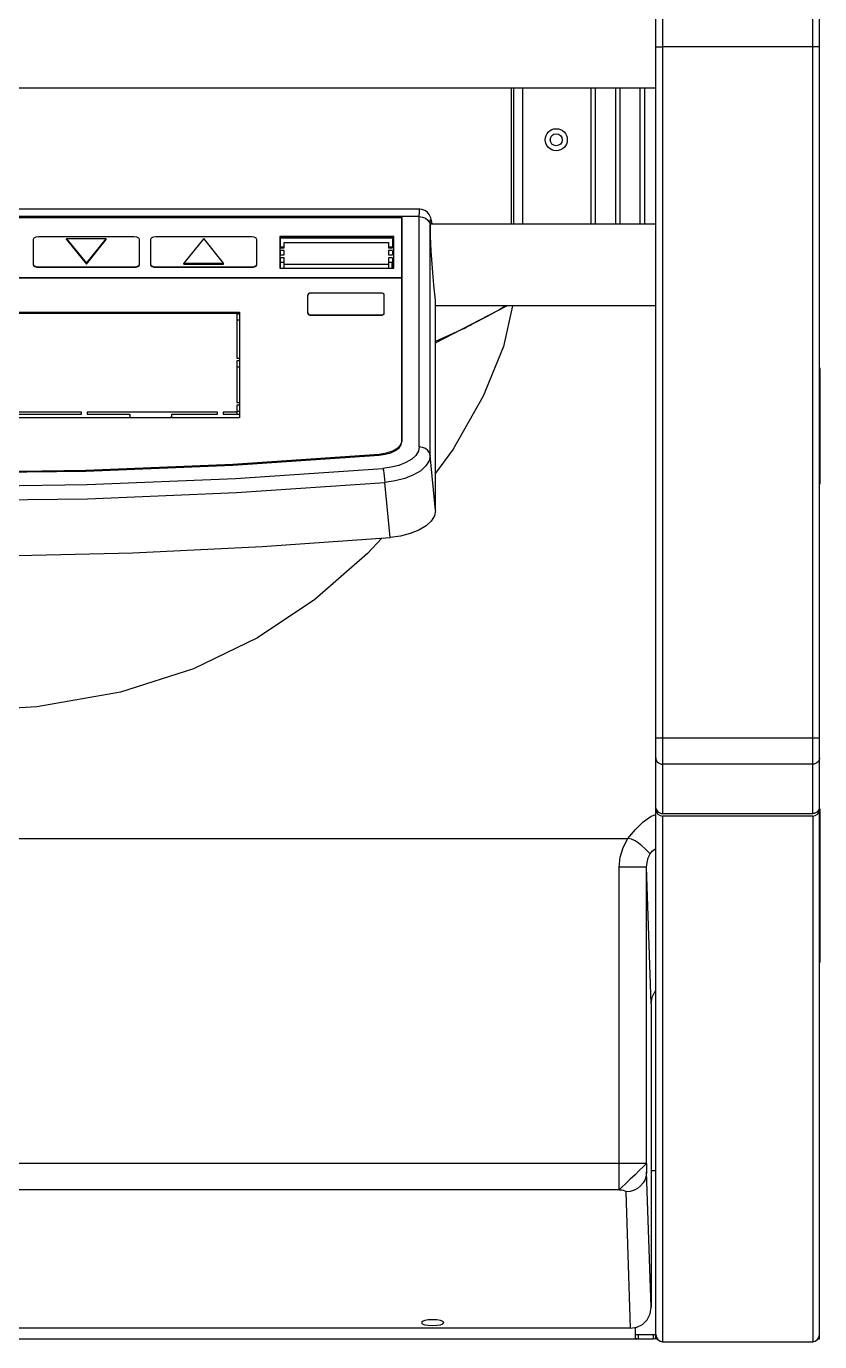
# Model space of a CAD drawing. Header units: inches. Extents: x 116 to 385, y -28932 to 7645.
# Drawn here: x 133.3417 to 133.6081, y 91.0279 to 91.4699 of the extents above; entities that cross this region are included whole.
import ezdxf

# ---------------------------------------------------------------- set-up
doc = ezdxf.new("R2010")
doc.units = ezdxf.units.IN
doc.header["$MEASUREMENT"] = 0

# ---------------------------------------------------------------- blocks, each defined once
blk = doc.blocks.new('A$C7A760DD3')
at = {"linetype": 'Continuous'}
for p, q in [((733.19, 158.87), (733.19, 1952.33)), ((667.32, 735.82), (667.32, 379.37)), ((730.33, 379.37), (730.33, 735.82)), ((664.46, 158.87), (664.46, 732.95)), ((664.46, 701.44), (667.32, 701.44)), ((733.19, 701.44), (667.32, 701.44)), ((263.49, 684.26), (664.46, 684.26)), ((603.74, 684.26), (603.74, 626.98)), ((604.66, 684.26), (604.66, 626.98)), ((608.55, 684.26), (608.55, 626.98)), ((637.16, 684.26), (637.16, 626.98)), ((639.05, 684.26), (639.05, 626.98)), ((647.47, 684.26), (647.47, 626.98)), ((649.36, 684.26), (649.36, 626.98)), ((657.78, 684.26), (657.78, 626.98)), ((659.67, 684.26), (659.67, 626.98)), ((565.39, 633.17), (160.93, 633.17)), ((565.17, 630.1), (161.15, 630.1)), ((565.17, 630.1), (565.21, 632.03)), ((565.17, 630.1), (566.51, 629.93)), ((565.17, 533.38), (565.17, 630.1)), ((565.21, 632.03), (565.31, 633.04)), ((565.31, 633.04), (565.39, 633.17)), ((566.17, 633.1), (565.39, 633.17)), ((567.49, 632.66), (566.17, 633.1)), ((566.51, 629.93), (567.73, 629.42)), ((568.55, 631.92), (567.49, 632.66)), ((569.3, 631.02), (568.55, 631.92)), ((569.73, 630.2), (569.3, 631.02)), ((569.96, 629.56), (569.73, 630.2)), ((557.89, 629.64), (168.38, 629.64)), ((557.92, 629.68), (168.41, 629.68)), ((557.89, 535.59), (557.89, 629.64)), ((557.92, 536.01), (557.92, 629.68)), ((567.73, 629.42), (568.73, 628.63)), ((568.73, 628.63), (569.42, 627.62)), ((569.42, 627.62), (569.74, 626.48)), ((569.74, 626.48), (569.77, 628.02)), ((569.74, 529.75), (569.74, 626.48)), ((569.77, 628.02), (569.87, 628.83)), ((569.83, 625.99), (569.89, 627.13)), ((569.83, 624.18), (569.83, 625.99)), ((569.87, 628.83), (570.05, 628.83)), ((569.89, 627.13), (570.03, 627.55)), ((664.46, 626.98), (569.89, 626.98)), ((570.11, 628.98), (569.96, 629.56)), ((570.03, 627.55), (570.2, 627.24)), ((570.05, 628.83), (570.28, 627.97)), ((570.24, 628.35), (570.11, 628.98)), ((570.2, 627.24), (570.26, 626.98)), ((570.38, 627.62), (570.24, 628.35)), ((570.28, 627.97), (570.45, 626.98)), ((570.48, 626.98), (570.38, 627.62)), ((403.33, 621.02), (403.03, 620.44)), ((403.03, 620.44), (403.03, 610.13)), ((404.17, 621.44), (403.33, 621.02)), ((405.32, 621.59), (404.17, 621.44)), ((445.42, 621.59), (405.32, 621.59)), ((417, 620.44), (417, 620.84)), ((417, 620.84), (425.37, 610.49)), ((433.73, 620.84), (417, 620.84)), ((417, 620.44), (425.37, 610.09)), ((425.37, 610.49), (433.73, 620.84)), ((425.37, 610.09), (433.73, 620.44)), ((433.73, 620.44), (433.73, 620.84)), ((446.56, 621.44), (445.42, 621.59)), ((447.4, 621.02), (446.56, 621.44)), ((447.71, 620.44), (447.4, 621.02)), ((447.71, 610.13), (447.71, 620.44)), ((452.6, 621.02), (452.29, 620.44)), ((452.29, 620.44), (452.29, 610.13)), ((453.43, 621.44), (452.6, 621.02)), ((454.58, 621.59), (453.43, 621.44)), ((494.68, 621.59), (454.58, 621.59)), ((474.63, 620.88), (466.27, 610.53)), ((482.99, 610.53), (474.63, 620.88)), ((495.82, 621.44), (494.68, 621.59)), ((496.66, 621.02), (495.82, 621.44)), ((496.97, 620.44), (496.66, 621.02)), ((496.97, 610.13), (496.97, 620.44)), ((506.59, 621.78), (506.59, 608.49)), ((554.48, 621.78), (506.59, 621.78)), ((554.48, 621.34), (506.71, 621.34)), ((506.71, 620.99), (506.71, 616.98)), ((553.91, 620.99), (506.71, 620.99)), ((508.42, 616.98), (508.42, 619.22)), ((508.42, 619.22), (552.19, 619.22)), ((552.19, 619.22), (552.19, 616.98)), ((553.91, 620.99), (553.91, 616.98)), ((554.48, 608.49), (554.48, 621.78)), ((569.9, 621.76), (569.83, 624.18)), ((570.02, 618.86), (569.9, 621.76)), ((570.2, 615.57), (570.02, 618.86)), ((508.42, 617.32), (506.71, 617.32)), ((506.71, 616.98), (508.42, 616.98)), ((506.71, 615.84), (506.71, 614)), ((508.42, 615.84), (506.71, 615.84)), ((506.71, 614), (508.42, 614)), ((508.42, 614), (508.42, 615.84)), ((553.91, 617.32), (552.19, 617.32)), ((552.19, 616.98), (553.91, 616.98)), ((552.19, 615.84), (552.19, 614)), ((553.91, 615.84), (552.19, 615.84)), ((552.19, 614), (553.91, 614)), ((553.91, 615.84), (553.91, 614)), ((570.44, 612.03), (570.2, 615.57)), ((403.03, 610.13), (403.33, 609.56)), ((403.03, 609.97), (403.2, 609.54)), ((403.2, 609.54), (403.7, 609.17)), ((403.33, 609.56), (404.17, 609.14)), ((403.7, 609.17), (404.44, 608.92)), ((404.17, 609.14), (405.32, 608.99)), ((404.44, 608.92), (405.32, 608.83)), ((405.32, 608.83), (405.32, 608.99)), ((405.32, 608.99), (445.42, 608.99)), ((405.32, 608.83), (445.42, 608.83)), ((425.37, 610.09), (425.37, 610.49)), ((445.42, 608.99), (446.56, 609.14)), ((445.42, 608.83), (445.42, 608.99)), ((445.42, 608.83), (446.29, 608.92)), ((446.29, 608.92), (447.04, 609.17)), ((446.56, 609.14), (447.4, 609.56)), ((447.04, 609.17), (447.53, 609.54)), ((447.4, 609.56), (447.71, 610.13)), ((447.53, 609.54), (447.71, 609.97)), ((452.29, 610.13), (452.6, 609.56)), ((452.29, 609.97), (452.46, 609.54)), ((452.46, 609.54), (452.96, 609.17)), ((452.6, 609.56), (453.43, 609.14)), ((452.96, 609.17), (453.7, 608.92)), ((453.43, 609.14), (454.58, 608.99)), ((453.7, 608.92), (454.58, 608.83)), ((454.58, 608.83), (454.58, 608.99)), ((454.58, 608.99), (494.68, 608.99)), ((454.58, 608.83), (494.68, 608.83)), ((466.27, 610.13), (466.27, 610.53)), ((466.27, 610.53), (482.99, 610.53)), ((466.27, 610.13), (482.99, 610.13)), ((482.99, 610.13), (482.99, 610.53)), ((494.68, 608.99), (495.82, 609.14)), ((494.68, 608.83), (494.68, 608.99)), ((494.68, 608.83), (495.55, 608.92)), ((495.55, 608.92), (496.3, 609.17)), ((495.82, 609.14), (496.66, 609.56)), ((496.3, 609.17), (496.79, 609.54)), ((496.66, 609.56), (496.97, 610.13)), ((496.79, 609.54), (496.97, 609.97)), ((506.59, 608.49), (554.48, 608.49)), ((506.71, 612.86), (506.71, 608.49)), ((508.42, 612.86), (506.71, 612.86)), ((508.42, 610.87), (506.71, 610.87)), ((508.42, 608.49), (508.42, 612.86)), ((552.19, 610.05), (508.42, 610.05)), ((552.19, 612.86), (552.19, 608.49)), ((553.91, 612.86), (552.19, 612.86)), ((553.91, 610.87), (552.19, 610.87)), ((553.62, 610.87), (553.62, 608.49)), ((553.91, 612.86), (553.91, 608.49)), ((570.71, 608.4), (570.44, 612.03)), ((571.01, 604.83), (570.71, 608.4)), ((168.41, 604.42), (557.92, 604.42)), ((557.92, 604.38), (168.41, 604.38)), ((571.32, 601.46), (571.01, 604.83)), ((518.58, 597.66), (518.39, 597.32)), ((518.39, 589.43), (518.39, 597.32)), ((519.08, 597.91), (518.58, 597.66)), ((519.77, 598.01), (519.08, 597.91)), ((549.09, 598.01), (519.77, 598.01)), ((549.78, 597.91), (549.09, 598.01)), ((550.28, 597.66), (549.78, 597.91)), ((550.47, 597.32), (550.28, 597.66)), ((550.47, 589.43), (550.47, 597.32)), ((571.98, 594.84), (571.32, 601.46)), ((571.98, 506.63), (571.98, 594.84)), ((664.46, 592.61), (571.98, 592.61)), ((571.98, 577.06), (601.94, 592.61)), ((598.99, 591.16), (593.37, 588.07)), ((601.55, 592.61), (598.99, 591.16)), ((604.3, 592.61), (600.46, 575.63)), ((369.92, 590), (489.64, 590)), ((369.92, 589.6), (489.64, 589.6)), ((488.52, 589.18), (488.52, 570.65)), ((488.52, 589.18), (488.59, 586.6)), ((489.64, 589.18), (488.52, 589.18)), ((488.59, 586.6), (488.59, 570.65)), ((489.64, 586.6), (488.59, 586.6)), ((489.64, 590), (489.64, 545.61)), ((518.39, 589.53), (518.58, 589.18)), ((518.39, 589.43), (518.5, 589.17)), ((518.5, 589.17), (518.79, 588.94)), ((518.58, 589.18), (519.08, 588.93)), ((518.79, 588.94), (519.24, 588.79)), ((519.08, 588.93), (519.77, 588.84)), ((519.24, 588.79), (519.77, 588.74)), ((519.77, 588.74), (519.77, 588.84)), ((519.77, 588.84), (549.09, 588.84)), ((519.77, 588.74), (549.09, 588.74)), ((549.09, 588.84), (549.78, 588.93)), ((549.09, 588.74), (549.09, 588.84)), ((549.09, 588.74), (549.62, 588.79)), ((549.62, 588.79), (550.07, 588.94)), ((549.78, 588.93), (550.28, 589.18)), ((550.07, 588.94), (550.36, 589.17)), ((550.28, 589.18), (550.47, 589.53)), ((550.36, 589.17), (550.47, 589.43)), ((593.37, 588.07), (587.68, 585.02)), ((582.43, 582.38), (571.98, 577.62)), ((583.08, 582.68), (582.43, 582.38)), ((583.82, 583.04), (583.08, 582.68)), ((584.64, 583.45), (583.82, 583.04)), ((585.56, 583.92), (584.64, 583.45)), ((586.57, 584.44), (585.56, 583.92)), ((587.68, 585.02), (586.57, 584.44)), ((600.46, 575.63), (592.03, 554.77)), ((488.52, 570.65), (489.64, 570.65)), ((488.52, 569.51), (488.52, 552.04)), ((488.52, 569.51), (488.59, 566.93)), ((489.64, 569.51), (488.52, 569.51)), ((488.59, 566.93), (488.59, 552.04)), ((489.64, 566.93), (488.59, 566.93)), ((733.19, 566.69), (733.26, 566.16)), ((733.26, 566.16), (733.26, 517.68)), ((592.03, 554.77), (579.4, 532.47)), ((423.4, 548.03), (377.57, 548.03)), ((377.57, 547.13), (423.4, 547.13)), ((423.4, 547.13), (423.4, 548.03)), ((425.69, 548.03), (425.69, 547.13)), ((480.5, 548.03), (425.69, 548.03)), ((425.69, 547.13), (443.62, 547.13)), ((443.75, 545.81), (443.62, 547.13)), ((443.62, 547.13), (443.62, 545.79)), ((461.19, 545.81), (461.32, 547.13)), ((461.32, 545.79), (461.32, 547.13)), ((461.32, 547.13), (480.5, 547.13)), ((480.5, 547.13), (480.5, 548.03)), ((482.79, 548.03), (482.79, 547.13)), ((488.52, 548.03), (482.79, 548.03)), ((482.79, 547.13), (489.64, 547.13)), ((488.52, 552.04), (489.64, 552.04)), ((488.52, 550.89), (488.52, 548.03)), ((488.52, 550.89), (488.59, 548.31)), ((489.64, 550.89), (488.52, 550.89)), ((488.52, 548.03), (488.54, 547.13)), ((488.59, 548.31), (488.59, 547.13)), ((489.64, 548.31), (488.59, 548.31)), ((489.64, 545.61), (369.92, 545.61)), ((443.62, 545.79), (461.32, 545.79)), ((557.46, 534.42), (557.92, 536.01)), ((486.91, 526.14), (548.33, 530.36)), ((548.33, 530.36), (551.39, 530.84)), ((548.33, 529.97), (548.33, 530.36)), ((550.86, 530.31), (553.2, 530.97)), ((551.39, 530.84), (554.07, 531.73)), ((553.2, 530.97), (555.16, 531.88)), ((554.07, 531.73), (556.15, 532.96)), ((555.16, 531.88), (556.65, 533)), ((556.15, 532.96), (557.46, 534.42)), ((556.65, 533), (557.57, 534.26)), ((557.57, 534.26), (557.89, 535.59)), ((564.82, 531.6), (563.76, 529.85)), ((565.17, 533.38), (564.82, 531.6)), ((566.51, 533.2), (565.17, 533.38)), ((567.73, 532.7), (566.51, 533.2)), ((568.73, 531.91), (567.73, 532.7)), ((569.42, 530.9), (568.73, 531.91)), ((569.74, 529.75), (569.42, 530.9)), ((579.4, 532.47), (571.98, 522.31)), ((425.09, 523.25), (486.87, 525.76)), ((425.13, 523.6), (486.91, 526.14)), ((486.87, 525.76), (548.28, 529.94)), ((548.28, 529.94), (550.86, 530.31)), ((553.35, 524.83), (549.9, 524.37)), ((556.63, 525.65), (553.35, 524.83)), ((559.56, 526.79), (556.63, 525.65)), ((561.98, 528.22), (559.56, 526.79)), ((563.76, 529.85), (561.98, 528.22)), ((567.96, 525.43), (565.74, 523.41)), ((569.3, 527.58), (567.96, 525.43)), ((569.74, 529.75), (569.3, 527.58)), ((571.98, 506.63), (569.74, 529.75)), ((363.13, 522.41), (425.09, 523.25)), ((363.16, 522.75), (425.13, 523.6)), ((425.66, 517.54), (487.97, 520.1)), ((487.97, 520.1), (549.9, 524.37)), ((549.9, 524.37), (550.12, 523.54)), ((550.12, 523.54), (550.32, 522.43)), ((550.32, 522.43), (550.48, 521.14)), ((550.48, 521.14), (550.59, 519.79)), ((550.59, 519.79), (550.65, 518.5)), ((559.05, 520.18), (554.96, 519.13)), ((562.71, 521.63), (559.05, 520.18)), ((565.74, 523.41), (562.71, 521.63)), ((363.16, 516.68), (425.66, 517.54)), ((425.91, 511.64), (488.46, 514.21)), ((488.46, 514.21), (550.65, 518.5)), ((554.96, 519.13), (550.65, 518.5)), ((552.92, 495.38), (550.65, 518.5)), ((363.16, 510.78), (425.91, 511.64)), ((571.53, 504.39), (570.2, 502.21)), ((571.98, 506.63), (571.53, 504.39)), ((564.99, 498.41), (561.36, 496.99)), ((567.99, 500.18), (564.99, 498.41)), ((570.2, 502.21), (567.99, 500.18)), ((499.16, 491.52), (552.92, 495.38)), ((549.37, 495.12), (543.39, 488.6)), ((557.27, 495.97), (552.92, 495.38)), ((561.36, 496.99), (557.27, 495.97)), ((390.45, 487.65), (444.94, 488.94)), ((444.94, 488.94), (499.16, 491.52)), ((543.39, 488.6), (521.29, 469.36)), ((521.29, 469.36), (497.2, 453.17)), ((497.2, 453.17), (470.4, 440.19)), ((470.4, 440.19), (439.73, 430.38)), ((439.73, 430.38), (404.53, 424.19)), ((404.53, 424.19), (366.89, 422.13)), ((664.46, 411.17), (733.19, 411.17)), ((664.46, 402.87), (664.53, 402.25)), ((664.53, 402.25), (664.74, 401.67)), ((664.74, 401.67), (665.08, 401.14)), ((665.08, 401.14), (665.54, 400.71)), ((665.54, 400.71), (666.08, 400.38)), ((666.08, 400.38), (666.68, 400.17)), ((666.68, 400.17), (667.32, 400.1)), ((730.33, 400.1), (667.32, 400.1)), ((730.97, 400.17), (730.33, 400.1)), ((731.57, 400.38), (730.97, 400.17)), ((732.12, 400.71), (731.57, 400.38)), ((732.57, 401.14), (732.12, 400.71)), ((732.91, 401.67), (732.57, 401.14)), ((733.12, 402.25), (732.91, 401.67)), ((733.19, 402.87), (733.12, 402.25)), ((664.46, 381.66), (664.53, 381.66)), ((664.46, 381.29), (664.68, 380.15)), ((664.53, 381.66), (664.75, 381.02)), ((733.12, 381.66), (732.9, 381.02)), ((732.97, 380.15), (733.19, 381.29)), ((733.19, 381.66), (733.12, 381.66)), ((733.26, 381.29), (733.26, 317.21)), ((655.92, 372.76), (659.17, 375.91)), ((659.17, 375.91), (662.53, 378.26)), ((662.53, 378.26), (664.46, 379.06)), ((664.68, 380.15), (665.32, 379.17)), ((664.75, 381.02), (665.1, 380.46)), ((665.1, 380.46), (665.56, 379.99)), ((665.32, 379.17), (666.26, 378.54)), ((665.56, 379.99), (666.1, 379.65)), ((666.1, 379.65), (666.7, 379.44)), ((666.26, 378.54), (667.32, 378.32)), ((666.7, 379.44), (667.32, 379.37)), ((667.32, 379.37), (730.33, 379.37)), ((667.32, 378.32), (667.32, 157.62)), ((730.33, 378.32), (667.32, 378.32)), ((730.95, 379.44), (730.33, 379.37)), ((730.33, 378.32), (731.39, 378.54)), ((730.33, 378.32), (730.33, 157.62)), ((731.55, 379.65), (730.95, 379.44)), ((731.39, 378.54), (732.33, 379.17)), ((732.09, 379.99), (731.55, 379.65)), ((732.55, 380.46), (732.09, 379.99)), ((732.33, 379.17), (732.97, 380.15)), ((732.9, 381.02), (732.55, 380.46)), ((652.78, 368.87), (655.92, 372.76)), ((80.71, 368.87), (652.78, 368.87)), ((649.55, 361.15), (650.79, 365.21)), ((650.79, 365.21), (652.78, 368.87)), ((654.28, 368.61), (652.78, 368.87)), ((655.75, 367.97), (654.28, 368.61)), ((657.19, 367.04), (655.75, 367.97)), ((658.54, 365.92), (657.19, 367.04)), ((659.8, 364.73), (658.54, 365.92)), ((660.93, 363.65), (659.8, 364.73)), ((664.08, 364.52), (664.46, 364.72)), ((649.14, 356.95), (649.55, 361.15)), ((660.77, 358.91), (661.29, 360.8)), ((661.78, 362.82), (660.93, 363.65)), ((661.29, 360.8), (662.14, 362.51)), ((661.98, 362.63), (661.78, 362.82)), ((662.14, 362.51), (661.98, 362.63)), ((662.14, 362.51), (662.96, 363.57)), ((662.96, 363.57), (664.08, 364.52)), ((649.14, 221.45), (649.14, 356.95)), ((660.59, 356.95), (649.14, 356.95)), ((660.59, 356.95), (660.77, 358.91)), ((662.46, 299.52), (660.59, 356.95)), ((660.59, 232.51), (660.59, 356.95)), ((733.26, 317.21), (733.19, 317.74)), ((733.26, 317.21), (733.19, 316.77)), ((662.9, 302.31), (664.15, 304.8)), ((664.15, 304.8), (664.46, 305.12)), ((662.46, 299.52), (662.9, 302.31)), ((662.46, 299.52), (662.46, 172.12)), ((660.59, 232.51), (72.9, 232.51)), ((660.22, 232.13), (659.2, 231.12)), ((660.59, 232.51), (660.22, 232.13)), ((660.59, 232.51), (660.59, 231.6)), ((655.74, 227.76), (653.71, 225.81)), ((657.65, 229.61), (655.74, 227.76)), ((659.2, 231.12), (657.65, 229.61)), ((660.45, 227.28), (659.95, 225.72)), ((660.61, 228.9), (660.45, 227.28)), ((660.59, 231.6), (660.6, 230.7)), ((660.6, 230.7), (660.6, 229.9)), ((660.6, 229.9), (660.61, 229.28)), ((660.61, 229.28), (660.61, 228.9)), ((662.46, 172.12), (660.61, 228.9)), ((664.46, 229.32), (662.46, 229.32)), ((649.14, 221.45), (84.35, 221.45)), ((650.2, 222.45), (649.14, 221.45)), ((649.14, 221.45), (649.99, 221.35)), ((649.99, 221.35), (650.77, 221.22)), ((651.79, 223.96), (650.2, 222.45)), ((650.77, 221.22), (651.42, 221.03)), ((651.42, 221.03), (651.86, 220.83)), ((653.71, 225.81), (651.79, 223.96)), ((655.31, 221.23), (653.7, 220.76)), ((656.79, 222), (655.31, 221.23)), ((658.09, 223.03), (656.79, 222)), ((659.16, 224.29), (658.09, 223.03)), ((659.95, 225.72), (659.16, 224.29)), ((651.86, 220.83), (652.02, 220.6)), ((653.7, 220.76), (652.02, 220.6)), ((653.89, 163.25), (652.02, 220.6)), ((662.03, 169.33), (662.46, 172.12)), ((566.41, 166.09), (566.05, 165.62)), ((567.42, 166.48), (566.41, 166.09)), ((568.95, 166.74), (567.42, 166.48)), ((570.75, 166.84), (568.95, 166.74)), ((572.54, 166.74), (570.75, 166.84)), ((574.07, 166.48), (572.54, 166.74)), ((575.09, 166.09), (574.07, 166.48)), ((575.44, 165.62), (575.09, 166.09)), ((658.87, 164.9), (660.78, 166.84)), ((660.78, 166.84), (662.03, 169.33)), ((653.89, 163.25), (131.29, 163.25)), ((566.05, 165.62), (566.41, 165.16)), ((566.41, 165.16), (567.42, 164.76)), ((567.42, 164.76), (568.95, 164.5)), ((568.95, 164.5), (570.75, 164.4)), ((570.75, 164.4), (572.54, 164.5)), ((572.54, 164.5), (574.07, 164.76)), ((574.07, 164.76), (575.09, 165.16)), ((575.09, 165.16), (575.44, 165.62)), ((653.89, 163.25), (656.5, 163.67)), ((655.86, 163.57), (655.86, 159.16)), ((655.86, 160.82), (655.99, 160.69)), ((655.99, 160.69), (656.33, 160.59)), ((656.33, 160.59), (663.99, 160.59)), ((656.5, 163.67), (658.87, 164.9)), ((657.01, 160.59), (657.01, 158.87)), ((663.31, 160.59), (663.31, 158.87)), ((663.99, 160.59), (664.34, 160.69)), ((664.34, 160.69), (664.46, 160.82)), ((664.46, 160.59), (664.68, 159.44)), ((732.97, 159.44), (733.19, 160.59)), ((127.85, 158.87), (663.31, 158.87)), ((655.86, 159.16), (656.02, 159.02)), ((656.02, 159.02), (656.44, 158.91)), ((656.44, 158.91), (657.01, 158.87)), ((663.31, 158.87), (663.88, 158.91)), ((663.88, 158.91), (664.3, 159.02)), ((664.3, 159.02), (664.31, 159.02)), ((664.46, 158.87), (665.06, 158.87)), ((664.68, 159.44), (665.32, 158.47)), ((665.32, 158.47), (666.26, 157.83)), ((666.26, 157.83), (667.32, 157.62)), ((667.32, 157.62), (730.33, 157.62)), ((730.33, 157.62), (731.39, 157.83)), ((731.39, 157.83), (732.33, 158.47)), ((732.33, 158.47), (732.97, 159.44)), ((732.59, 158.87), (733.19, 158.87))]:
    blk.add_line(p, q, dxfattribs=at)
for radius in [4.64, 2.5]:
    blk.add_circle((622.64, 662.37), radius, dxfattribs=at)

msp = doc.modelspace()

# ---------------------------------------------------------------- block references
at = {"xscale": 0.0008, "yscale": 0.0008, "zscale": 0.0008}
msp.add_blockref('A$C7A760DD3', (133.02153, 90.90185), dxfattribs=at)

doc.saveas('drawing.dxf')
